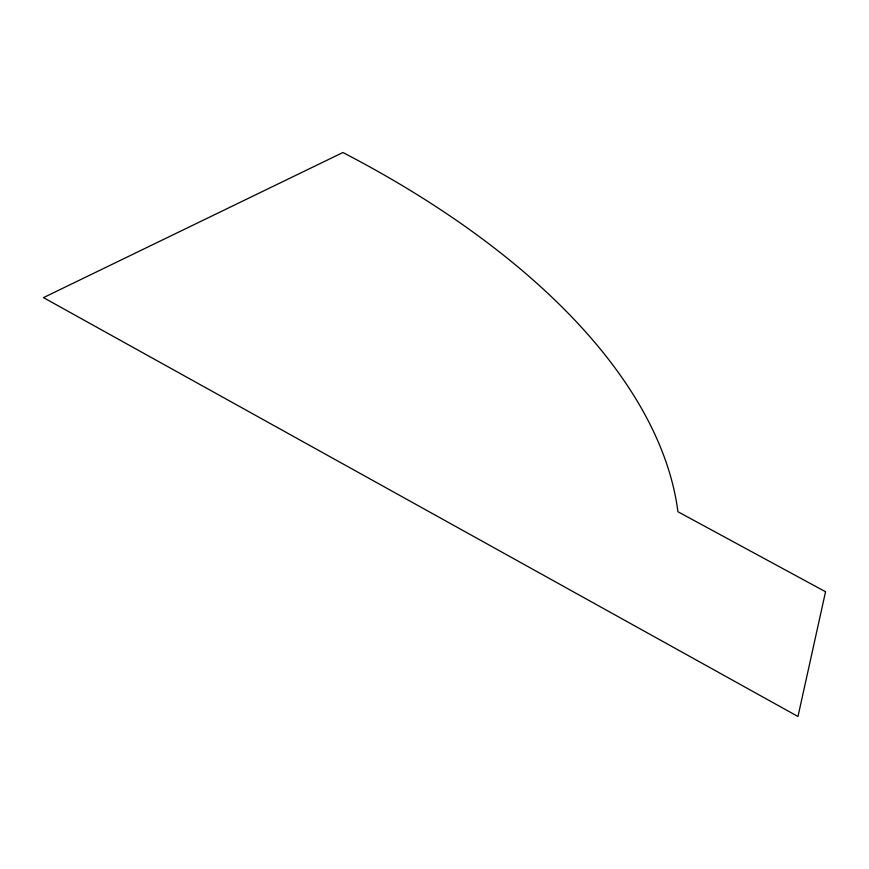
<?xml version="1.0" encoding="UTF-8"?>
<svg xmlns="http://www.w3.org/2000/svg" width="869" height="869" viewBox="0 0 869 869"><rect width="100%" height="100%" fill="white"/><g stroke="black" fill="none" stroke-linecap="round" stroke-linejoin="round"><path stroke-width="1.3" d="M825.55 591.746L797.981 716.49L43.45 297.622L342.929 152.51A789.736 396.188 12.4 0 1 677.929 511.732L825.55 591.746"/></g></svg>
